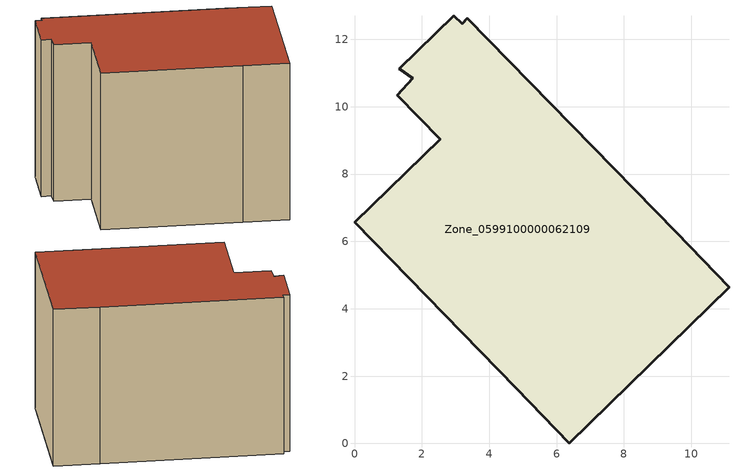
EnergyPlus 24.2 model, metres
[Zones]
Zone_0599100000062109
 floor ground (C_G): 2.95,12.71 3.19,12.46 3.35,12.64 9.56,6.27 11.12,4.64 6.38,0 4.81,1.64 0,6.57 2.54,9.04 1.27,10.34 1.73,10.85 1.33,11.13 z0
 wall outside (C_F): 6.38,0 11.12,4.64 9.56,6.27 3.35,12.64 3.19,12.46 2.95,12.71 1.33,11.13 1.73,10.85 1.27,10.34 2.54,9.04 0,6.57 4.81,1.64 6.38,0 z0:8.28
 roof outside (C_R): 3.19,12.46 2.95,12.71 1.33,11.13 1.73,10.85 1.27,10.34 2.54,9.04 0,6.57 4.81,1.64 6.38,0 11.12,4.64 9.56,6.27 3.35,12.64 z8.28
[BUILDING]
Pand.0599100000062109: North Axis=0; Terrain=City; Loads Convergence Tolerance Value=0.04; Temperature Convergence Tolerance Value=0.4; Solar Distribution=FullExterior; Maximum Number of Warmup Days=25; Minimum Number of Warmup Days=1
[Site:Location]
Rotterdam.The.Hague.AP_ZH_NLD Design_Conditions: Latitude=51.96; Longitude=4.45; Time Zone=1; Elevation=-4.5
[SITE:GROUNDTEMPERATURE:BUILDINGSURFACE]
18, 18, 18, 18, 18, 18, 18, 18, 18, 18, 18, 18
[MATERIAL] Thermal Absorptance=0.9; Solar Absorptance=0.7; Visible Absorptance=0.7
Name | Roughness | Thickness | Conductivity | Density | Specific Heat
G.TI.1975-1991 | MediumSmooth | 0.15 | 0.288461 | 540 | 1210
F.TI.1975-1991 | Rough | 0.3 | 0.230769 | 1920 | 840
R.TI.1975-1991 | MediumRough | 0.2 | 0.153846 | 1500 | 1000
[CONSTRUCTION]
C_G: G.TI.1975-1991
C_F: F.TI.1975-1991
C_R: R.TI.1975-1991
[ZONE]
Zone_0599100000062109: Type=1; Multiplier=1; Ceiling Height=Autocalculate; Volume=Autocalculate; Floor Area=autocalculate; Part of Total Floor Area=Yes
[ZONEINFILTRATION:DESIGNFLOWRATE]
Infil_Zone_0599100000062109: Zone or ZoneList or Space or SpaceList=Zone_0599100000062109; Schedule=AlwaysOn; Design Flow Rate Calculation Method=Flow/Area; Flow Rate per Floor Area=0.003; Constant Term Coefficient=1; Temperature Term Coefficient=0; Velocity Term Coefficient=0; Velocity Squared Term Coefficient=0
[HVACTEMPLATE:ZONE:IDEALLOADSAIRSYSTEM]
Zone_0599100000062109: Maximum Heating Supply Air Temperature=50; Minimum Cooling Supply Air Temperature=13; Maximum Heating Supply Air Humidity Ratio=0.0156; Minimum Cooling Supply Air Humidity Ratio=0.0077; Heating Limit=NoLimit; Cooling Limit=NoLimit; Dehumidification Control Type=ConstantSensibleHeatRatio; Cooling Sensible Heat Ratio=0.7; Dehumidification Setpoint=60; Humidification Control Type=None; Humidification Setpoint=30; Outdoor Air Method=None; Outdoor Air Flow Rate per Person=0.00944; Outdoor Air Flow Rate per Zone Floor Area=0; Outdoor Air Flow Rate per Zone=0; Demand Controlled Ventilation Type=None; Outdoor Air Economizer Type=NoEconomizer; Heat Recovery Type=None; Sensible Heat Recovery Effectiveness=0.7; Latent Heat Recovery Effectiveness=0.65
[ZONECONTROL:THERMOSTAT]
ThermostatControl_Zone_0599100000062109: Zone or ZoneList=Zone_0599100000062109; Control Type Schedule=DualSetpointControlType; Control 1=Thermostat_Zone_0599100000062109; Temperature Difference Between Cutout And Setpoint=0
[THERMOSTATSETPOINT:DUALSETPOINT]
Thermostat_Zone_0599100000062109: Heating Setpoint Temperature Schedule=HeatingSetpoint_Zone_0599100000062109; Cooling Setpoint Temperature Schedule=CoolingSetpoint_Zone_0599100000062109
[SCHEDULE:COMPACT]
HeatingSetpoint_Zone_0599100000062109: Through: 12/31, For: AllDays, Until: 24:00, 21
CoolingSetpoint_Zone_0599100000062109: Through: 12/31, For: AllDays, Until: 24:00, 24
DualSetpointControlType: Through: 12/31, For: AllDays, Until: 24:00, 4
AlwaysOn: Through: 12/31, For: AllDays, Until: 24:00, 1
